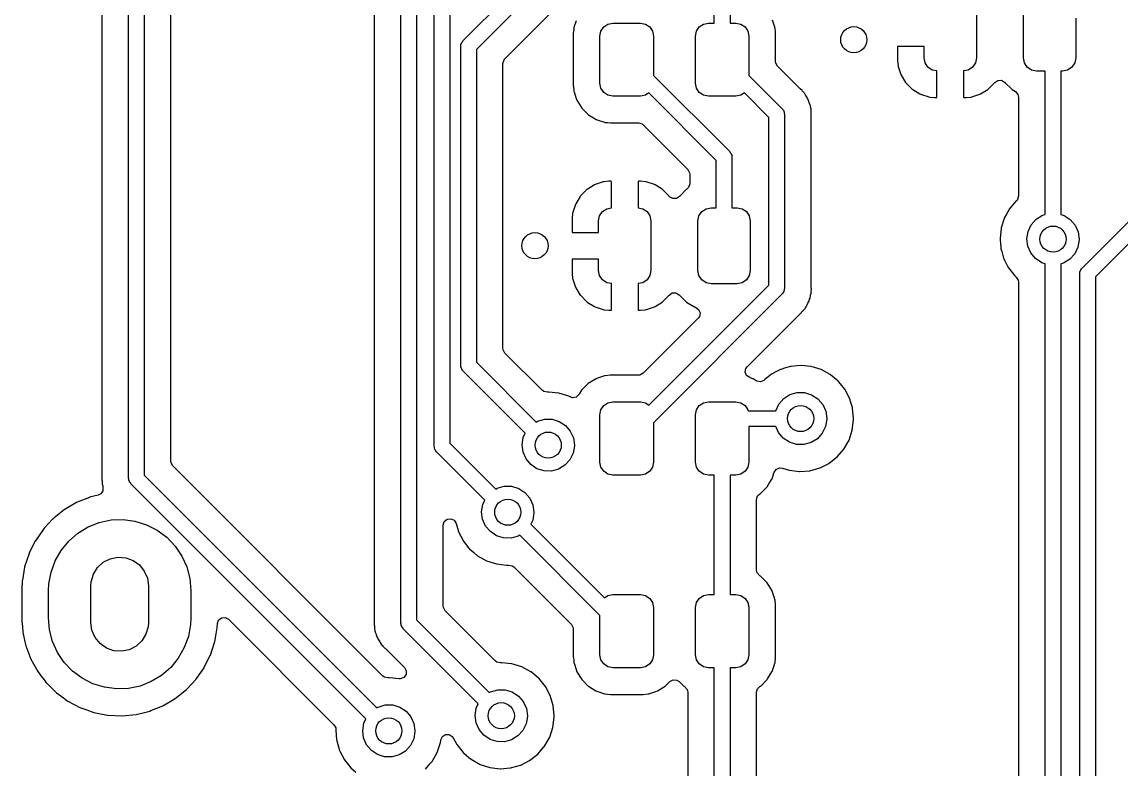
# Model space of a CAD drawing. Extents: x 41 to 172, y -227 to -42.
# Drawn here: x 58.14 to 79.15, y -129 to -114.72 of the extents above; entities that cross this region are included whole.
import ezdxf

# ---------------------------------------------------------------- set-up
doc = ezdxf.new("R2010")
doc.units = 0
doc.layers.add('BLACK', color=7, linetype='CONTINUOUS')

msp = doc.modelspace()

# ---------------------------------------------------------------- linework, layer by layer
at = {"layer": 'BLACK', "linetype": 'CONTINUOUS'}
for p, q in [((60.175, -123.444), (60.175, -90.5194)), ((60.475, -90.5216), (60.475, -123.382)), ((59.6665, -90.9712), (59.6665, -123.362)), ((60.9835, -123.119), (60.9835, -90.9712)), ((64.8735, -102.526), (64.8735, -126.13)), ((65.382, -126.212), (65.382, -102.489)), ((65.682, -102.551), (65.682, -126.15)), ((66.017, -122.832), (66.017, -111.76)), ((66.317, -111.822), (66.317, -122.77)), ((66.5689, -115.083), (68.2961, -113.356)), ((68.4643, -113.612), (66.825, -115.251)), ((71.3745, -114.743), (71.3745, -114.022)), ((71.6745, -114.085), (71.6745, -114.743)), ((67.3704, -115.425), (68.6381, -114.157)), ((76.385, -114.46), (76.385, -115.41)), ((77.285, -115.41), (77.285, -114.46)), ((68.7339, -114.703), (68.6915, -114.831)), ((72.5301, -114.824), (72.4838, -114.685)), ((78.285, -114.647), (78.285, -115.41)), ((68.6872, -114.858), (68.6785, -114.943)), ((68.6785, -114.943), (68.6785, -115.943)), ((68.6885, -114.845), (68.6872, -114.858)), ((68.6892, -114.838), (68.6885, -114.845)), ((68.6885, -114.845), (68.6885, -114.845)), ((68.6915, -114.831), (68.6892, -114.838)), ((69.187, -114.993), (69.206, -114.897)), ((69.206, -114.897), (69.2602, -114.816)), ((69.2602, -114.816), (69.3413, -114.762)), ((69.3413, -114.762), (69.437, -114.743)), ((69.437, -114.743), (69.962, -114.743)), ((69.962, -114.743), (70.0577, -114.762)), ((70.0577, -114.762), (70.1388, -114.816)), ((70.1388, -114.816), (70.193, -114.897)), ((70.193, -114.897), (70.212, -114.993)), ((71.012, -114.993), (71.031, -114.897)), ((71.031, -114.897), (71.0852, -114.816)), ((71.0852, -114.816), (71.1663, -114.762)), ((71.1663, -114.762), (71.262, -114.743)), ((71.262, -114.743), (71.3745, -114.743)), ((71.6745, -114.743), (71.787, -114.743)), ((71.787, -114.743), (71.8827, -114.762)), ((71.8827, -114.762), (71.9638, -114.816)), ((71.9638, -114.816), (72.018, -114.897)), ((72.018, -114.897), (72.037, -114.993)), ((72.5345, -114.837), (72.5301, -114.824)), ((72.5352, -114.844), (72.5345, -114.837)), ((72.5429, -114.918), (72.5352, -114.844)), ((72.5352, -114.844), (72.5352, -114.844)), ((72.5455, -114.943), (72.5429, -114.918)), ((72.5455, -115.481), (72.5455, -114.943)), ((66.5301, -115.15), (66.54, -115.133)), ((66.5301, -115.17), (66.5301, -115.15)), ((66.54, -115.133), (66.5451, -115.114)), ((66.5451, -115.114), (66.5591, -115.1)), ((66.5591, -115.1), (66.5689, -115.083)), ((69.187, -115.893), (69.187, -114.993)), ((70.212, -114.993), (70.212, -115.743)), ((71.012, -115.893), (71.012, -114.993)), ((72.037, -114.993), (72.037, -115.743)), ((66.525, -115.189), (66.5301, -115.17)), ((66.525, -121.285), (66.525, -115.189)), ((66.825, -115.251), (66.825, -121.223)), ((74.8787, -115.195), (74.877, -115.203)), ((74.877, -115.203), (74.877, -115.457)), ((74.8799, -115.193), (74.8787, -115.195)), ((74.8951, -115.189), (74.8799, -115.193)), ((75.385, -115.189), (74.8951, -115.189)), ((75.385, -115.41), (75.385, -115.189)), ((67.3335, -115.514), (67.3535, -115.446)), ((67.3335, -120.96), (67.3335, -115.514)), ((67.3535, -115.446), (67.3704, -115.425)), ((72.5484, -115.507), (72.5455, -115.481)), ((72.5824, -115.57), (72.5484, -115.507)), ((73.0073, -115.995), (72.5824, -115.57)), ((74.877, -115.457), (74.8773, -115.464)), ((74.8773, -115.464), (74.8873, -115.559)), ((74.8873, -115.559), (74.8901, -115.573)), ((74.8901, -115.573), (74.9416, -115.727)), ((75.404, -115.506), (75.385, -115.41)), ((75.4582, -115.587), (75.404, -115.506)), ((76.366, -115.506), (76.3118, -115.587)), ((76.385, -115.41), (76.366, -115.506)), ((77.304, -115.506), (77.285, -115.41)), ((77.3582, -115.587), (77.304, -115.506)), ((78.266, -115.506), (78.2118, -115.587)), ((78.285, -115.41), (78.266, -115.506)), ((70.212, -115.743), (71.6681, -117.199)), ((72.037, -115.743), (72.6739, -116.38)), ((74.9416, -115.727), (74.9478, -115.74)), ((74.9478, -115.74), (75.0331, -115.878)), ((75.5393, -115.641), (75.4582, -115.587)), ((75.631, -115.659), (75.5393, -115.641)), ((75.631, -116.154), (75.631, -115.659)), ((76.2307, -115.641), (76.139, -115.659)), ((76.139, -115.659), (76.139, -116.15)), ((76.3118, -115.587), (76.2307, -115.641)), ((77.4393, -115.641), (77.3582, -115.587)), ((77.535, -115.66), (77.4393, -115.641)), ((77.701, -115.66), (77.535, -115.66)), ((77.701, -118.4), (77.701, -115.66)), ((78.035, -115.66), (78.001, -115.66)), ((78.001, -115.66), (78.001, -118.4)), ((78.1307, -115.641), (78.035, -115.66)), ((78.2118, -115.587), (78.1307, -115.641)), ((68.6785, -115.943), (68.6788, -115.947)), ((68.6788, -115.947), (68.6788, -115.947)), ((68.6788, -115.947), (68.6878, -116.033)), ((69.206, -115.989), (69.187, -115.893)), ((69.2602, -116.07), (69.206, -115.989)), ((71.031, -115.989), (71.012, -115.893)), ((71.0852, -116.07), (71.031, -115.989)), ((73.016, -116.002), (73.0073, -115.995)), ((75.0331, -115.878), (75.0421, -115.889)), ((75.0421, -115.889), (75.1568, -116.004)), ((76.6142, -116.003), (76.7287, -115.888)), ((76.7287, -115.888), (76.7358, -115.879)), ((76.7358, -115.879), (76.7937, -115.838)), ((76.7937, -115.838), (76.8646, -115.835)), ((76.8646, -115.835), (76.926, -115.871)), ((76.926, -115.871), (76.9328, -115.878)), ((76.9328, -115.878), (76.9365, -115.884)), ((76.9365, -115.884), (77.0617, -116.009)), ((68.6878, -116.033), (68.6895, -116.049)), ((68.6895, -116.049), (68.6917, -116.056)), ((68.6917, -116.056), (68.6917, -116.056)), ((68.6917, -116.056), (68.729, -116.168)), ((68.729, -116.168), (68.7454, -116.217)), ((69.3413, -116.124), (69.2602, -116.07)), ((69.437, -116.143), (69.3413, -116.124)), ((69.962, -116.143), (69.437, -116.143)), ((70.0577, -116.124), (69.962, -116.143)), ((70.124, -116.08), (70.0577, -116.124)), ((71.412, -117.368), (70.124, -116.08)), ((71.1663, -116.124), (71.0852, -116.07)), ((71.262, -116.143), (71.1663, -116.124)), ((71.787, -116.143), (71.262, -116.143)), ((71.8827, -116.124), (71.787, -116.143)), ((71.949, -116.08), (71.8827, -116.124)), ((72.4178, -116.548), (71.949, -116.08)), ((73.0516, -116.032), (73.016, -116.002)), ((73.0563, -116.038), (73.0516, -116.032)), ((73.0642, -116.049), (73.0563, -116.038)), ((73.0771, -116.064), (73.0642, -116.049)), ((73.0923, -116.079), (73.0771, -116.064)), ((73.0963, -116.086), (73.0923, -116.079)), ((73.1158, -116.119), (73.0963, -116.086)), ((73.0963, -116.086), (73.0963, -116.086)), ((73.1223, -116.129), (73.1158, -116.119)), ((73.1494, -116.167), (73.1223, -116.129)), ((73.1573, -116.186), (73.1494, -116.167)), ((73.166, -116.204), (73.1573, -116.186)), ((73.1769, -116.223), (73.166, -116.204)), ((75.1568, -116.004), (75.1682, -116.013)), ((75.1682, -116.013), (75.3062, -116.098)), ((75.3062, -116.098), (75.3194, -116.104)), ((75.3194, -116.104), (75.4737, -116.155)), ((75.4737, -116.155), (75.4871, -116.158)), ((75.4871, -116.158), (75.5814, -116.168)), ((75.5814, -116.168), (75.5879, -116.168)), ((75.5879, -116.168), (75.6129, -116.168)), ((75.6129, -116.168), (75.6281, -116.164)), ((75.6281, -116.164), (75.6293, -116.162)), ((75.6293, -116.162), (75.631, -116.154)), ((76.139, -116.15), (76.1435, -116.165)), ((76.1435, -116.165), (76.1449, -116.166)), ((76.1449, -116.166), (76.1525, -116.168)), ((76.1525, -116.168), (76.1821, -116.168)), ((76.1821, -116.168), (76.1886, -116.168)), ((76.1886, -116.168), (76.2842, -116.158)), ((76.2842, -116.158), (76.2976, -116.155)), ((76.2976, -116.155), (76.4518, -116.103)), ((76.4518, -116.103), (76.465, -116.097)), ((76.465, -116.097), (76.6028, -116.012)), ((76.6028, -116.012), (76.6142, -116.003)), ((77.0617, -116.009), (77.0679, -116.013)), ((77.0679, -116.013), (77.0679, -116.013)), ((77.0679, -116.013), (77.1326, -116.053)), ((77.1326, -116.053), (77.1801, -116.106)), ((77.1801, -116.106), (77.1925, -116.16)), ((77.1925, -116.16), (77.1925, -118.047)), ((68.7454, -116.217), (68.8385, -116.367)), ((68.8385, -116.367), (68.9637, -116.492)), ((72.6739, -116.38), (72.6837, -116.397)), ((72.6837, -116.397), (72.6977, -116.411)), ((72.6977, -116.411), (72.7028, -116.43)), ((73.1898, -116.267), (73.1769, -116.223)), ((73.1937, -116.278), (73.1898, -116.267)), ((73.2078, -116.314), (73.1937, -116.278)), ((73.2107, -116.321), (73.2078, -116.314)), ((73.2078, -116.314), (73.2078, -116.314)), ((73.2117, -116.329), (73.2107, -116.321)), ((73.2134, -116.343), (73.2117, -116.329)), ((73.2117, -116.329), (73.2117, -116.329)), ((73.2174, -116.362), (73.2134, -116.343)), ((73.2234, -116.382), (73.2174, -116.362)), ((73.2236, -116.39), (73.2234, -116.382)), ((73.2248, -116.429), (73.2236, -116.39)), ((68.9637, -116.492), (68.9699, -116.496)), ((68.9699, -116.496), (68.9699, -116.496)), ((68.9699, -116.496), (69.0653, -116.555)), ((69.0653, -116.555), (69.1143, -116.585)), ((69.1143, -116.585), (69.1536, -116.598)), ((69.1536, -116.598), (69.2756, -116.639)), ((72.4178, -119.752), (72.4178, -116.548)), ((72.7028, -116.43), (72.7127, -116.447)), ((72.7127, -116.447), (72.7127, -116.467)), ((72.7127, -116.467), (72.7178, -116.486)), ((72.7178, -116.486), (72.7178, -119.814)), ((73.2257, -116.44), (73.2248, -116.429)), ((73.2263, -116.445), (73.2257, -116.44)), ((73.2263, -116.474), (73.2263, -116.445)), ((73.2264, -116.478), (73.2263, -116.474)), ((73.2263, -116.568), (73.2269, -116.556)), ((73.2263, -119.777), (73.2263, -116.568)), ((73.2286, -116.549), (73.2264, -116.478)), ((73.2269, -116.556), (73.2286, -116.549)), ((73.2269, -116.556), (73.2269, -116.556)), ((69.2756, -116.639), (69.2756, -116.639)), ((69.2756, -116.639), (69.2821, -116.641)), ((69.2821, -116.641), (69.289, -116.641)), ((69.289, -116.641), (69.289, -116.641)), ((69.289, -116.641), (69.332, -116.646)), ((69.332, -116.646), (69.3866, -116.651)), ((69.3866, -116.651), (69.9245, -116.651)), ((69.9245, -116.651), (69.9927, -116.672)), ((69.9927, -116.672), (70.0136, -116.688)), ((70.0136, -116.688), (70.8666, -117.541)), ((71.6681, -117.199), (71.6779, -117.217)), ((71.6779, -117.217), (71.6919, -117.23)), ((71.6919, -117.23), (71.697, -117.25)), ((71.697, -117.25), (71.7069, -117.267)), ((71.412, -118.274), (71.412, -117.368)), ((71.7069, -117.267), (71.7069, -117.286)), ((71.7069, -117.286), (71.712, -117.305)), ((71.712, -117.305), (71.712, -118.274)), ((70.8666, -117.541), (70.9006, -117.604)), ((70.9006, -117.604), (70.9035, -117.63)), ((70.9035, -117.63), (70.9035, -117.815)), ((69.082, -117.837), (68.9442, -117.922)), ((69.0952, -117.831), (69.082, -117.837)), ((69.2494, -117.779), (69.0952, -117.831)), ((69.2628, -117.776), (69.2494, -117.779)), ((69.3584, -117.766), (69.2628, -117.776)), ((69.3649, -117.766), (69.3584, -117.766)), ((69.3945, -117.766), (69.3649, -117.766)), ((69.4021, -117.768), (69.3945, -117.766)), ((69.4035, -117.769), (69.4021, -117.768)), ((69.408, -117.784), (69.4035, -117.769)), ((69.408, -118.275), (69.408, -117.784)), ((69.9177, -117.772), (69.916, -117.78)), ((69.916, -117.78), (69.916, -118.275)), ((69.9189, -117.77), (69.9177, -117.772)), ((69.9341, -117.766), (69.9189, -117.77)), ((69.9591, -117.766), (69.9341, -117.766)), ((69.9656, -117.766), (69.9591, -117.766)), ((70.0599, -117.776), (69.9656, -117.766)), ((70.0733, -117.779), (70.0599, -117.776)), ((70.2276, -117.83), (70.0733, -117.779)), ((70.2408, -117.836), (70.2276, -117.83)), ((70.3788, -117.921), (70.2408, -117.836)), ((70.8835, -117.883), (70.8491, -117.916)), ((70.9035, -117.815), (70.8835, -117.883)), ((78.4053, -119.426), (80.0817, -117.75)), ((68.8092, -118.057), (68.7242, -118.195)), ((68.8183, -118.046), (68.8092, -118.057)), ((68.9328, -117.931), (68.8183, -118.046)), ((68.9442, -117.922), (68.9328, -117.931)), ((70.3902, -117.93), (70.3788, -117.921)), ((70.5049, -118.045), (70.3902, -117.93)), ((70.5129, -118.055), (70.5049, -118.045)), ((70.5203, -118.063), (70.5129, -118.055)), ((70.5817, -118.099), (70.5203, -118.063)), ((70.6526, -118.096), (70.5817, -118.099)), ((70.7099, -118.055), (70.6526, -118.096)), ((70.7127, -118.051), (70.7099, -118.055)), ((70.8377, -117.926), (70.7127, -118.051)), ((70.8439, -117.922), (70.8377, -117.926)), ((70.8496, -117.917), (70.8439, -117.922)), ((70.8491, -117.916), (70.8496, -117.917)), ((77.1925, -118.047), (77.1725, -118.115)), ((80.2499, -118.006), (78.6614, -119.595)), ((68.718, -118.208), (68.6669, -118.363)), ((68.7242, -118.195), (68.718, -118.208)), ((69.2352, -118.347), (69.3163, -118.293)), ((69.3163, -118.293), (69.408, -118.275)), ((69.916, -118.275), (70.0077, -118.293)), ((70.0077, -118.293), (70.0888, -118.347)), ((71.1352, -118.347), (71.2163, -118.293)), ((71.2163, -118.293), (71.312, -118.274)), ((71.312, -118.274), (71.412, -118.274)), ((71.712, -118.274), (71.812, -118.274)), ((71.812, -118.274), (71.9077, -118.293)), ((71.9077, -118.293), (71.9888, -118.347)), ((77.0119, -118.305), (76.9619, -118.396)), ((77.0148, -118.299), (77.0119, -118.305)), ((77.0119, -118.305), (77.0119, -118.305)), ((77.142, -118.148), (77.0148, -118.299)), ((77.1468, -118.144), (77.142, -118.148)), ((77.1512, -118.14), (77.1468, -118.144)), ((77.1725, -118.115), (77.1507, -118.139)), ((77.1507, -118.139), (77.1512, -118.14)), ((68.6543, -118.47), (68.654, -118.477)), ((68.654, -118.477), (68.654, -118.727)), ((68.664, -118.376), (68.6543, -118.47)), ((68.6669, -118.363), (68.664, -118.376)), ((69.162, -118.524), (69.181, -118.428)), ((69.181, -118.428), (69.2352, -118.347)), ((70.0888, -118.347), (70.143, -118.428)), ((70.143, -118.428), (70.162, -118.524)), ((71.062, -118.524), (71.081, -118.428)), ((71.081, -118.428), (71.1352, -118.347)), ((71.9888, -118.347), (72.043, -118.428)), ((72.043, -118.428), (72.062, -118.524)), ((76.9177, -118.479), (76.8616, -118.655)), ((76.9196, -118.473), (76.9177, -118.479)), ((76.9177, -118.479), (76.9177, -118.479)), ((76.9619, -118.396), (76.9196, -118.473)), ((77.4331, -118.597), (77.5269, -118.491)), ((77.5269, -118.491), (77.6468, -118.416)), ((77.6468, -118.416), (77.701, -118.4)), ((78.001, -118.4), (78.0607, -118.418)), ((78.0607, -118.418), (78.1797, -118.495)), ((78.1797, -118.495), (78.2722, -118.603)), ((68.654, -118.727), (68.6585, -118.742)), ((69.162, -118.745), (69.162, -118.524)), ((70.162, -118.524), (70.162, -119.474)), ((71.062, -119.474), (71.062, -118.524)), ((72.062, -118.524), (72.062, -119.474)), ((76.8598, -118.661), (76.8377, -118.858)), ((76.8616, -118.655), (76.8598, -118.661)), ((77.351, -118.866), (77.3728, -118.726)), ((77.3728, -118.726), (77.4331, -118.597)), ((78.2722, -118.603), (78.3309, -118.732)), ((68.6585, -118.742), (68.6599, -118.743)), ((68.6599, -118.743), (68.6675, -118.745)), ((68.6675, -118.745), (69.162, -118.745)), ((76.8377, -118.858), (76.8402, -118.888)), ((76.8402, -118.888), (76.8521, -119.029)), ((77.3694, -119.006), (77.351, -118.866)), ((78.3509, -118.884), (78.3273, -119.024)), ((78.3309, -118.732), (78.351, -118.872)), ((78.351, -118.872), (78.3509, -118.884)), ((76.8521, -119.029), (76.8543, -119.055)), ((76.8543, -119.055), (76.8695, -119.108)), ((76.8695, -119.108), (76.9061, -119.236)), ((77.4265, -119.136), (77.3694, -119.006)), ((77.5177, -119.245), (77.4265, -119.136)), ((78.3273, -119.024), (78.2655, -119.152)), ((68.6557, -119.259), (68.654, -119.267)), ((68.654, -119.267), (68.654, -119.521)), ((68.6569, -119.257), (68.6557, -119.259)), ((68.6721, -119.253), (68.6569, -119.257)), ((69.162, -119.253), (68.6721, -119.253)), ((69.162, -119.474), (69.162, -119.253)), ((76.9061, -119.236), (76.9088, -119.245)), ((76.9088, -119.245), (76.9233, -119.273)), ((76.9233, -119.273), (76.9766, -119.377)), ((77.6357, -119.323), (77.5177, -119.245)), ((77.701, -119.344), (77.6357, -119.323)), ((77.701, -132.334), (77.701, -119.344)), ((78.0496, -119.331), (78.001, -119.344)), ((78.001, -119.344), (78.001, -132.272)), ((78.1704, -119.257), (78.0496, -119.331)), ((78.2655, -119.152), (78.1704, -119.257)), ((68.654, -119.521), (68.6543, -119.528)), ((68.6543, -119.528), (68.6643, -119.623)), ((69.181, -119.57), (69.162, -119.474)), ((69.2352, -119.651), (69.181, -119.57)), ((70.143, -119.57), (70.0888, -119.651)), ((70.162, -119.474), (70.143, -119.57)), ((71.081, -119.57), (71.062, -119.474)), ((71.1352, -119.651), (71.081, -119.57)), ((72.043, -119.57), (71.9888, -119.651)), ((72.062, -119.474), (72.043, -119.57)), ((76.9766, -119.377), (76.9992, -119.421)), ((76.9992, -119.421), (77.122, -119.576)), ((78.3614, -119.532), (78.3665, -119.513)), ((78.3614, -131.064), (78.3614, -119.532)), ((78.3665, -119.494), (78.3764, -119.476)), ((78.3665, -119.513), (78.3665, -119.494)), ((78.3764, -119.476), (78.3815, -119.457)), ((78.3815, -119.457), (78.3955, -119.443)), ((78.3955, -119.443), (78.4053, -119.426)), ((68.6643, -119.623), (68.6671, -119.637)), ((68.6671, -119.637), (68.7186, -119.791)), ((69.3163, -119.705), (69.2352, -119.651)), ((69.408, -119.723), (69.3163, -119.705)), ((69.408, -120.218), (69.408, -119.723)), ((70.0077, -119.705), (69.916, -119.723)), ((69.916, -119.723), (69.916, -120.214)), ((70.0888, -119.651), (70.0077, -119.705)), ((70.124, -122.045), (72.4178, -119.752)), ((71.2163, -119.705), (71.1352, -119.651)), ((71.312, -119.724), (71.2163, -119.705)), ((71.812, -119.724), (71.312, -119.724)), ((71.9077, -119.705), (71.812, -119.724)), ((71.9888, -119.651), (71.9077, -119.705)), ((73.2269, -119.789), (73.2263, -119.777)), ((77.122, -119.576), (77.1267, -119.58)), ((77.1267, -119.58), (77.1267, -119.58)), ((77.1267, -119.58), (77.1482, -119.598)), ((77.1482, -119.598), (77.1871, -119.658)), ((77.1871, -119.658), (77.1925, -119.694)), ((77.1925, -119.694), (77.1925, -132.252)), ((78.6614, -119.595), (78.6614, -131.002)), ((68.7186, -119.791), (68.7248, -119.804)), ((68.7248, -119.804), (68.8101, -119.942)), ((68.8101, -119.942), (68.8191, -119.953)), ((68.8191, -119.953), (68.9338, -120.068)), ((72.6739, -119.92), (70.212, -122.382)), ((70.3912, -120.067), (70.5057, -119.952)), ((70.5057, -119.952), (70.5128, -119.943)), ((70.5128, -119.943), (70.5707, -119.902)), ((70.5707, -119.902), (70.6416, -119.899)), ((70.6416, -119.899), (70.703, -119.935)), ((70.703, -119.935), (70.7098, -119.942)), ((70.7098, -119.942), (70.7135, -119.948)), ((70.7135, -119.948), (70.8387, -120.073)), ((72.6837, -119.903), (72.6739, -119.92)), ((72.6977, -119.889), (72.6837, -119.903)), ((72.7028, -119.87), (72.6977, -119.889)), ((72.7127, -119.853), (72.7028, -119.87)), ((72.7178, -119.814), (72.7127, -119.833)), ((72.7127, -119.833), (72.7127, -119.853)), ((73.2052, -119.999), (73.2124, -119.953)), ((73.2124, -119.953), (73.2148, -119.942)), ((73.2148, -119.942), (73.2243, -119.905)), ((73.2243, -119.905), (73.2263, -119.897)), ((73.2263, -119.875), (73.2279, -119.856)), ((73.2263, -119.897), (73.2263, -119.875)), ((73.2312, -119.835), (73.2269, -119.789)), ((73.2279, -119.856), (73.23, -119.842)), ((73.23, -119.842), (73.2312, -119.835)), ((68.9338, -120.068), (68.9452, -120.077)), ((68.9452, -120.077), (69.0832, -120.162)), ((69.0832, -120.162), (69.0964, -120.168)), ((69.0964, -120.168), (69.2507, -120.219)), ((70.0746, -120.219), (70.2288, -120.167)), ((70.2288, -120.167), (70.242, -120.161)), ((70.242, -120.161), (70.3798, -120.076)), ((70.3798, -120.076), (70.3912, -120.067)), ((70.8387, -120.073), (70.8449, -120.077)), ((70.8449, -120.077), (70.8449, -120.077)), ((70.8449, -120.077), (70.9823, -120.162)), ((70.9823, -120.162), (70.9893, -120.166)), ((70.9893, -120.166), (70.9962, -120.168)), ((70.9962, -120.168), (70.9962, -120.168)), ((70.9962, -120.168), (71.0169, -120.175)), ((71.0169, -120.175), (71.0752, -120.216)), ((73.1048, -120.204), (73.1086, -120.197)), ((73.1086, -120.197), (73.1151, -120.185)), ((73.1151, -120.185), (73.126, -120.169)), ((73.126, -120.169), (73.1342, -120.158)), ((73.1342, -120.158), (73.1391, -120.152)), ((73.1391, -120.152), (73.1423, -120.144)), ((73.1423, -120.144), (73.1575, -120.109)), ((73.1575, -120.109), (73.1627, -120.099)), ((73.1627, -120.099), (73.1811, -120.065)), ((73.1811, -120.065), (73.1849, -120.058)), ((73.1811, -120.065), (73.1811, -120.065)), ((73.1849, -120.058), (73.1903, -120.037)), ((73.1903, -120.037), (73.1967, -120.019)), ((73.1967, -120.019), (73.2052, -119.999)), ((69.2507, -120.219), (69.2641, -120.222)), ((69.2641, -120.222), (69.3584, -120.232)), ((69.3584, -120.232), (69.3649, -120.232)), ((69.3649, -120.232), (69.3899, -120.232)), ((69.3899, -120.232), (69.4051, -120.228)), ((69.4051, -120.228), (69.4063, -120.226)), ((69.4063, -120.226), (69.408, -120.218)), ((69.916, -120.214), (69.9205, -120.229)), ((69.9205, -120.229), (69.9219, -120.23)), ((69.9219, -120.23), (69.9295, -120.232)), ((69.9295, -120.232), (69.9591, -120.232)), ((69.9591, -120.232), (69.9656, -120.232)), ((69.9656, -120.232), (70.0612, -120.222)), ((71.0663, -120.384), (70.0136, -121.437)), ((70.0612, -120.222), (70.0746, -120.219)), ((71.0899, -120.351), (71.0663, -120.384)), ((71.0752, -120.216), (71.1025, -120.281)), ((71.1025, -120.281), (71.0899, -120.351)), ((72.0012, -121.312), (72.9754, -120.337)), ((72.9754, -120.337), (72.9842, -120.329)), ((72.9842, -120.329), (72.9909, -120.325)), ((72.9842, -120.329), (72.9842, -120.329)), ((72.9909, -120.325), (73.0394, -120.273)), ((73.0394, -120.273), (73.0422, -120.271)), ((73.0422, -120.271), (73.0627, -120.25)), ((73.0627, -120.25), (73.0654, -120.247)), ((73.0654, -120.247), (73.0732, -120.238)), ((73.0732, -120.238), (73.0748, -120.236)), ((73.0748, -120.236), (73.1048, -120.204)), ((67.3364, -120.987), (67.3335, -120.96)), ((67.3704, -121.049), (67.3364, -120.987)), ((66.825, -121.223), (67.9702, -122.368)), ((68.0826, -121.761), (67.3704, -121.049)), ((66.5301, -121.304), (66.525, -121.285)), ((66.5301, -121.324), (66.5301, -121.304)), ((66.54, -121.341), (66.5301, -121.324)), ((66.5451, -121.36), (66.54, -121.341)), ((66.5591, -121.374), (66.5451, -121.36)), ((66.5689, -121.391), (66.5591, -121.374)), ((67.7591, -122.581), (66.5689, -121.391)), ((70.0136, -121.437), (69.9513, -121.471)), ((71.965, -121.414), (71.9775, -121.344)), ((71.9922, -121.48), (71.965, -121.414)), ((71.9775, -121.344), (72.0012, -121.312)), ((72.4701, -121.453), (72.3403, -121.557)), ((72.578, -121.397), (72.4701, -121.453)), ((72.6399, -121.364), (72.578, -121.397)), ((72.6454, -121.361), (72.6399, -121.364)), ((72.6399, -121.364), (72.6399, -121.364)), ((72.7374, -121.334), (72.6454, -121.361)), ((72.8292, -121.307), (72.7374, -121.334)), ((72.8351, -121.306), (72.8292, -121.307)), ((72.8292, -121.307), (72.8292, -121.307)), ((72.8412, -121.305), (72.8351, -121.306)), ((72.8413, -121.305), (72.8412, -121.305)), ((72.9496, -121.295), (72.8413, -121.305)), ((73.0321, -121.288), (72.9496, -121.295)), ((73.0382, -121.288), (73.0321, -121.288)), ((73.2226, -121.308), (73.0382, -121.288)), ((73.0382, -121.288), (73.0382, -121.288)), ((73.2288, -121.308), (73.2226, -121.308)), ((73.2226, -121.308), (73.2226, -121.308)), ((73.4177, -121.367), (73.2288, -121.308)), ((73.5917, -121.461), (73.4177, -121.367)), ((73.5964, -121.465), (73.5917, -121.461)), ((68.9627, -121.634), (68.8377, -121.759)), ((69.1131, -121.54), (68.9627, -121.634)), ((69.1615, -121.524), (69.1131, -121.54)), ((69.2743, -121.487), (69.1615, -121.524)), ((69.2808, -121.484), (69.2743, -121.487)), ((69.2743, -121.487), (69.2743, -121.487)), ((69.2877, -121.484), (69.2808, -121.484)), ((69.3833, -121.474), (69.2877, -121.484)), ((69.2877, -121.484), (69.2877, -121.484)), ((69.3834, -121.474), (69.3833, -121.474)), ((69.3866, -121.474), (69.3834, -121.474)), ((69.9245, -121.474), (69.3866, -121.474)), ((69.9513, -121.471), (69.9245, -121.474)), ((72.0506, -121.52), (71.9922, -121.48)), ((72.0627, -121.524), (72.0506, -121.52)), ((72.1097, -121.54), (72.0627, -121.524)), ((72.116, -121.544), (72.1097, -121.54)), ((72.1768, -121.581), (72.116, -121.544)), ((72.116, -121.544), (72.116, -121.544)), ((72.1864, -121.587), (72.1768, -121.581)), ((72.2563, -121.599), (72.1864, -121.587)), ((72.3219, -121.572), (72.2563, -121.599)), ((72.3403, -121.557), (72.3219, -121.572)), ((73.7393, -121.583), (73.5964, -121.465)), ((73.5964, -121.465), (73.5964, -121.465)), ((73.7441, -121.587), (73.7393, -121.583)), ((73.748, -121.592), (73.7441, -121.587)), ((73.7883, -121.641), (73.748, -121.592)), ((73.748, -121.592), (73.748, -121.592)), ((73.8691, -121.74), (73.7883, -121.641)), ((68.1135, -121.784), (68.0826, -121.761)), ((68.1831, -121.798), (68.1135, -121.784)), ((68.2061, -121.796), (68.1831, -121.798)), ((68.2122, -121.796), (68.2061, -121.796)), ((68.3966, -121.816), (68.2122, -121.796)), ((68.2122, -121.796), (68.2122, -121.796)), ((68.4028, -121.816), (68.3966, -121.816)), ((68.3966, -121.816), (68.3966, -121.816)), ((68.5917, -121.875), (68.4028, -121.816)), ((68.6178, -121.889), (68.5917, -121.875)), ((68.785, -121.844), (68.7322, -121.892)), ((68.7902, -121.836), (68.785, -121.844)), ((68.8377, -121.759), (68.7902, -121.836)), ((72.7009, -121.92), (72.8208, -121.845)), ((72.8208, -121.845), (72.9571, -121.806)), ((72.9571, -121.806), (73.0989, -121.806)), ((73.0989, -121.806), (73.2347, -121.847)), ((73.2347, -121.847), (73.3537, -121.924)), ((73.9619, -121.915), (73.8691, -121.74)), ((68.6621, -121.903), (68.6178, -121.889)), ((68.7322, -121.892), (68.6621, -121.903)), ((69.206, -122.136), (69.2602, -122.055)), ((69.2602, -122.055), (69.3413, -122.001)), ((69.3413, -122.001), (69.437, -121.982)), ((69.437, -121.982), (69.962, -121.982)), ((69.962, -121.982), (70.0577, -122.001)), ((70.0577, -122.001), (70.124, -122.045)), ((71.031, -122.136), (71.0852, -122.055)), ((71.0852, -122.055), (71.1663, -122.001)), ((71.1663, -122.001), (71.262, -121.982)), ((71.262, -121.982), (71.787, -121.982)), ((71.787, -121.982), (71.8827, -122.001)), ((71.8827, -122.001), (71.9638, -122.055)), ((71.9638, -122.055), (72.018, -122.136)), ((72.5486, -122.151), (72.6071, -122.026)), ((72.6071, -122.026), (72.7009, -121.92)), ((73.3537, -121.924), (73.4462, -122.032)), ((73.4462, -122.032), (73.5049, -122.161)), ((73.992, -122.014), (73.9619, -121.915)), ((74.0146, -122.089), (73.992, -122.014)), ((74.0191, -122.104), (74.0146, -122.089)), ((69.187, -122.232), (69.206, -122.136)), ((69.187, -123.132), (69.187, -122.232)), ((71.012, -122.232), (71.031, -122.136)), ((71.012, -123.132), (71.012, -122.232)), ((72.018, -122.136), (72.0209, -122.151)), ((72.0209, -122.151), (72.5486, -122.151)), ((73.5049, -122.161), (73.525, -122.301)), ((73.525, -122.301), (73.5249, -122.313)), ((74.0384, -122.301), (74.0191, -122.104)), ((74.0383, -122.305), (74.0384, -122.301)), ((67.9702, -122.368), (67.9948, -122.353)), ((67.9948, -122.353), (68.1311, -122.314)), ((68.1311, -122.314), (68.2729, -122.314)), ((68.2729, -122.314), (68.4087, -122.355)), ((68.4087, -122.355), (68.5277, -122.432)), ((68.5277, -122.432), (68.6202, -122.54)), ((70.212, -122.382), (70.212, -123.132)), ((72.5503, -122.451), (72.037, -122.451)), ((72.037, -122.451), (72.037, -123.132)), ((72.6005, -122.565), (72.5503, -122.451)), ((73.5013, -122.453), (73.4395, -122.581)), ((73.5249, -122.313), (73.5013, -122.453)), ((74.0132, -122.526), (74.038, -122.329)), ((74.038, -122.329), (74.0383, -122.31)), ((74.0383, -122.31), (74.0383, -122.305)), ((74.0383, -122.305), (74.0383, -122.305)), ((67.699, -122.803), (67.7208, -122.663)), ((67.7208, -122.663), (67.7591, -122.581)), ((68.6202, -122.54), (68.6789, -122.669)), ((68.6789, -122.669), (68.699, -122.809)), ((72.6917, -122.674), (72.6005, -122.565)), ((72.8097, -122.752), (72.6917, -122.674)), ((73.3444, -122.686), (73.2236, -122.76)), ((73.4395, -122.581), (73.3444, -122.686)), ((73.8531, -122.885), (73.9508, -122.713)), ((73.9508, -122.713), (74.0132, -122.526)), ((66.0221, -122.852), (66.017, -122.832)), ((66.0221, -122.871), (66.0221, -122.852)), ((66.032, -122.888), (66.0221, -122.871)), ((66.0371, -122.907), (66.032, -122.888)), ((66.0511, -122.921), (66.0371, -122.907)), ((66.0609, -122.939), (66.0511, -122.921)), ((66.317, -122.77), (67.1965, -123.65)), ((67.7174, -122.943), (67.699, -122.803)), ((68.6989, -122.821), (68.6753, -122.961)), ((68.699, -122.809), (68.6989, -122.821)), ((72.9451, -122.795), (72.8097, -122.752)), ((73.0868, -122.797), (72.9451, -122.795)), ((73.2236, -122.76), (73.0868, -122.797)), ((73.7238, -123.035), (73.8531, -122.885)), ((60.9864, -123.146), (60.9835, -123.119)), ((66.9854, -123.863), (66.0609, -122.939)), ((67.7745, -123.073), (67.7174, -122.943)), ((67.8657, -123.182), (67.7745, -123.073)), ((68.6135, -123.089), (68.5184, -123.194)), ((68.6753, -122.961), (68.6135, -123.089)), ((69.206, -123.228), (69.187, -123.132)), ((70.212, -123.132), (70.193, -123.228)), ((71.031, -123.228), (71.012, -123.132)), ((72.037, -123.132), (72.018, -123.228)), ((73.568, -123.157), (73.7238, -123.035)), ((61.0204, -123.208), (60.9864, -123.146)), ((65.0346, -127.222), (61.0204, -123.208)), ((67.9837, -123.26), (67.8657, -123.182)), ((68.1191, -123.303), (67.9837, -123.26)), ((68.2608, -123.305), (68.1191, -123.303)), ((68.3976, -123.268), (68.2608, -123.305)), ((68.5184, -123.194), (68.3976, -123.268)), ((69.2602, -123.309), (69.206, -123.228)), ((69.3413, -123.363), (69.2602, -123.309)), ((70.1388, -123.309), (70.0577, -123.363)), ((70.193, -123.228), (70.1388, -123.309)), ((71.0852, -123.309), (71.031, -123.228)), ((71.1663, -123.363), (71.0852, -123.309)), ((71.9638, -123.309), (71.8827, -123.363)), ((72.018, -123.228), (71.9638, -123.309)), ((72.4791, -123.455), (72.5153, -123.346)), ((72.5153, -123.346), (72.5207, -123.329)), ((72.5207, -123.329), (72.5612, -123.271)), ((72.5612, -123.271), (72.6267, -123.244)), ((72.6267, -123.244), (72.6793, -123.249)), ((72.6793, -123.249), (72.8074, -123.291)), ((72.8074, -123.291), (73.0038, -123.314)), ((73.0038, -123.314), (73.0099, -123.314)), ((73.0099, -123.314), (73.1948, -123.299)), ((73.0099, -123.314), (73.0099, -123.314)), ((73.1948, -123.299), (73.1948, -123.299)), ((73.1948, -123.299), (73.201, -123.299)), ((73.201, -123.299), (73.3915, -123.246)), ((73.3915, -123.246), (73.397, -123.243)), ((73.397, -123.243), (73.5625, -123.159)), ((73.397, -123.243), (73.397, -123.243)), ((73.5625, -123.159), (73.568, -123.157)), ((73.5625, -123.159), (73.5625, -123.159)), ((59.6659, -123.374), (59.6642, -123.382)), ((59.6642, -123.382), (59.6645, -123.389)), ((59.6645, -123.389), (59.6664, -123.452)), ((59.6665, -123.362), (59.6659, -123.374)), ((59.6664, -123.452), (59.6665, -123.456)), ((59.6665, -123.456), (59.6665, -123.485)), ((59.6665, -123.485), (59.6671, -123.49)), ((59.6671, -123.49), (59.668, -123.502)), ((59.668, -123.502), (59.6694, -123.548)), ((59.6694, -123.548), (59.6716, -123.555)), ((59.6716, -123.555), (59.6716, -123.555)), ((59.6716, -123.555), (59.6754, -123.568)), ((60.1801, -123.463), (60.175, -123.444)), ((60.1801, -123.483), (60.1801, -123.463)), ((60.19, -123.5), (60.1801, -123.483)), ((60.1951, -123.519), (60.19, -123.5)), ((60.2091, -123.533), (60.1951, -123.519)), ((60.2189, -123.55), (60.2091, -123.533)), ((64.7111, -128.042), (60.2189, -123.55)), ((60.475, -123.382), (64.9222, -127.829)), ((69.437, -123.382), (69.3413, -123.363)), ((69.962, -123.382), (69.437, -123.382)), ((70.0577, -123.363), (69.962, -123.382)), ((71.262, -123.382), (71.1663, -123.363)), ((71.3745, -123.382), (71.262, -123.382)), ((71.3745, -125.665), (71.3745, -123.382)), ((71.787, -123.382), (71.6745, -123.382)), ((71.6745, -123.382), (71.6745, -125.665)), ((71.8827, -123.363), (71.787, -123.382)), ((72.3863, -123.605), (72.4197, -123.551)), ((72.4197, -123.551), (72.4753, -123.461)), ((72.4753, -123.461), (72.4791, -123.455)), ((72.4753, -123.461), (72.4753, -123.461)), ((59.5922, -123.767), (59.4292, -123.807)), ((59.6415, -123.743), (59.5922, -123.767)), ((59.6819, -123.685), (59.6415, -123.743)), ((59.6754, -123.568), (59.6794, -123.588)), ((59.6794, -123.588), (59.6811, -123.601)), ((59.6811, -123.601), (59.6821, -123.609)), ((59.6843, -123.614), (59.6819, -123.685)), ((59.6821, -123.609), (59.6843, -123.614)), ((67.1965, -123.65), (67.2211, -123.634)), ((67.2211, -123.634), (67.3574, -123.595)), ((67.3574, -123.595), (67.4992, -123.596)), ((67.4992, -123.596), (67.635, -123.637)), ((67.635, -123.637), (67.7539, -123.714)), ((67.7539, -123.714), (67.8465, -123.821)), ((72.203, -123.781), (72.2427, -123.742)), ((72.2427, -123.742), (72.2551, -123.734)), ((72.2551, -123.734), (72.2613, -123.73)), ((72.2551, -123.734), (72.2551, -123.734)), ((72.2613, -123.73), (72.2679, -123.724)), ((72.2679, -123.724), (72.3623, -123.629)), ((72.3623, -123.629), (72.3863, -123.605)), ((59.1778, -123.909), (58.9438, -124.046)), ((59.1939, -123.902), (59.1778, -123.909)), ((59.4249, -123.809), (59.1939, -123.902)), ((59.4292, -123.807), (59.4249, -123.809)), ((59.4249, -123.809), (59.4249, -123.809)), ((66.9253, -124.085), (66.9471, -123.945)), ((66.9471, -123.945), (66.9854, -123.863)), ((67.8465, -123.821), (67.9052, -123.95)), ((67.9052, -123.95), (67.9252, -124.091)), ((72.183, -123.849), (72.203, -123.781)), ((72.183, -125.198), (72.183, -123.849)), ((58.88, -124.097), (58.7509, -124.2)), ((58.9438, -124.046), (58.88, -124.097)), ((66.9437, -124.225), (66.9253, -124.085)), ((67.9251, -124.103), (67.9016, -124.243)), ((67.9252, -124.091), (67.9251, -124.103)), ((58.563, -124.396), (58.547, -124.414)), ((58.7289, -124.219), (58.563, -124.396)), ((58.7321, -124.215), (58.7289, -124.219)), ((58.7509, -124.2), (58.7321, -124.215)), ((59.2037, -124.491), (59.4003, -124.372)), ((59.4003, -124.372), (59.6142, -124.287)), ((59.6142, -124.287), (59.8393, -124.24)), ((59.8393, -124.24), (60.0691, -124.232)), ((60.0691, -124.232), (60.297, -124.262)), ((60.297, -124.262), (60.5167, -124.33)), ((60.5167, -124.33), (60.7217, -124.434)), ((66.1905, -124.34), (66.2105, -124.272)), ((66.1905, -125.887), (66.1905, -124.34)), ((66.2105, -124.272), (66.2642, -124.226)), ((66.2642, -124.226), (66.3344, -124.215)), ((66.3344, -124.215), (66.399, -124.245)), ((66.399, -124.245), (66.4376, -124.305)), ((66.4376, -124.305), (66.4811, -124.457)), ((67.0008, -124.355), (66.9437, -124.225)), ((67.092, -124.463), (67.0008, -124.355)), ((67.9016, -124.243), (67.865, -124.318)), ((67.865, -124.318), (69.275, -125.728)), ((58.547, -124.414), (58.3924, -124.636)), ((59.03, -124.642), (59.2037, -124.491)), ((60.7217, -124.434), (60.9062, -124.571)), ((60.9062, -124.571), (61.0649, -124.738)), ((66.4811, -124.457), (66.483, -124.464)), ((66.483, -124.464), (66.4859, -124.469)), ((66.4859, -124.469), (66.5698, -124.633)), ((67.21, -124.542), (67.092, -124.463)), ((67.3453, -124.584), (67.21, -124.542)), ((67.4871, -124.587), (67.3453, -124.584)), ((67.6238, -124.55), (67.4871, -124.587)), ((67.6537, -124.531), (67.6238, -124.55)), ((69.187, -126.065), (67.6537, -124.531)), ((58.3904, -124.64), (58.2757, -124.871)), ((58.3924, -124.636), (58.3904, -124.64)), ((58.3904, -124.64), (58.3904, -124.64)), ((58.7704, -125.02), (58.8842, -124.82)), ((58.8842, -124.82), (59.03, -124.642)), ((61.0649, -124.738), (61.1933, -124.929)), ((66.5698, -124.633), (66.5734, -124.64)), ((66.5734, -124.64), (66.6963, -124.795)), ((66.6963, -124.795), (66.701, -124.799)), ((66.701, -124.799), (66.701, -124.799)), ((66.701, -124.799), (66.7731, -124.86)), ((58.2716, -124.879), (58.1872, -125.137)), ((58.2757, -124.871), (58.2716, -124.879)), ((58.692, -125.236), (58.7704, -125.02)), ((59.6911, -125.048), (59.8241, -124.981)), ((59.8241, -124.981), (59.9705, -124.951)), ((59.9705, -124.951), (60.1194, -124.962)), ((60.1194, -124.962), (60.2598, -125.013)), ((60.2598, -125.013), (60.3815, -125.099)), ((61.1933, -124.929), (61.2878, -125.138)), ((66.7731, -124.86), (66.8469, -124.923)), ((66.8469, -124.923), (67.0195, -125.019)), ((67.0195, -125.019), (67.2076, -125.08)), ((58.1864, -125.141), (58.1435, -125.388)), ((58.1872, -125.137), (58.1864, -125.141)), ((58.1864, -125.141), (58.1864, -125.141)), ((58.651, -125.462), (58.692, -125.236)), ((59.5025, -125.276), (59.5812, -125.149)), ((59.5812, -125.149), (59.6911, -125.048)), ((60.3815, -125.099), (60.4754, -125.215)), ((60.4754, -125.215), (60.5347, -125.352)), ((61.2878, -125.138), (61.3456, -125.361)), ((67.2076, -125.08), (67.404, -125.104)), ((67.404, -125.104), (67.4102, -125.103)), ((67.4102, -125.103), (67.4102, -125.103)), ((67.4102, -125.103), (67.4213, -125.103)), ((67.4213, -125.103), (67.442, -125.101)), ((67.442, -125.101), (67.5115, -125.116)), ((67.5115, -125.116), (67.5408, -125.138)), ((67.5408, -125.138), (68.6416, -126.238)), ((72.1954, -125.252), (72.183, -125.198)), ((58.1406, -125.408), (58.1373, -125.474)), ((58.1408, -125.404), (58.1406, -125.408)), ((58.1435, -125.388), (58.1408, -125.404)), ((59.455, -125.5), (59.4609, -125.42)), ((59.4609, -125.42), (59.5025, -125.276)), ((60.5347, -125.352), (60.555, -125.5)), ((61.3456, -125.361), (61.365, -125.59)), ((72.2429, -125.305), (72.1954, -125.252)), ((72.2603, -125.316), (72.2429, -125.305)), ((72.3855, -125.441), (72.2603, -125.316)), ((72.4785, -125.591), (72.3855, -125.441)), ((58.1373, -125.474), (58.1365, -125.49)), ((58.1365, -125.49), (58.1365, -126.179)), ((58.645, -125.59), (58.651, -125.462)), ((58.645, -126.11), (58.645, -125.59)), ((59.455, -126.2), (59.455, -125.5)), ((60.555, -125.5), (60.555, -126.2)), ((61.365, -125.59), (61.365, -126.11)), ((69.3413, -125.684), (69.437, -125.665)), ((69.437, -125.665), (69.962, -125.665)), ((69.962, -125.665), (70.0577, -125.684)), ((71.1663, -125.684), (71.262, -125.665)), ((71.262, -125.665), (71.3745, -125.665)), ((71.6745, -125.665), (71.787, -125.665)), ((71.787, -125.665), (71.8827, -125.684)), ((72.4809, -125.598), (72.4785, -125.591)), ((72.5271, -125.737), (72.4809, -125.598)), ((69.275, -125.728), (69.3413, -125.684)), ((70.0577, -125.684), (70.1388, -125.738)), ((70.1388, -125.738), (70.193, -125.819)), ((70.193, -125.819), (70.212, -125.915)), ((71.012, -125.915), (71.031, -125.819)), ((71.031, -125.819), (71.0852, -125.738)), ((71.0852, -125.738), (71.1663, -125.684)), ((71.8827, -125.684), (71.9638, -125.738)), ((71.9638, -125.738), (72.018, -125.819)), ((72.018, -125.819), (72.037, -125.915)), ((72.5345, -125.759), (72.5271, -125.737)), ((72.5352, -125.766), (72.5345, -125.759)), ((72.5451, -125.861), (72.5352, -125.766)), ((72.5352, -125.766), (72.5352, -125.766)), ((72.5455, -125.865), (72.5451, -125.861)), ((72.5455, -126.865), (72.5455, -125.865)), ((66.1934, -125.914), (66.1905, -125.887)), ((66.2274, -125.976), (66.1934, -125.914)), ((67.1843, -126.933), (66.2274, -125.976)), ((69.187, -126.815), (69.187, -126.065)), ((70.212, -125.915), (70.212, -126.815)), ((71.012, -126.815), (71.012, -125.915)), ((72.037, -125.915), (72.037, -126.815)), ((58.1365, -126.179), (58.1367, -126.181)), ((58.1367, -126.181), (58.1367, -126.181)), ((58.1367, -126.181), (58.1435, -126.275)), ((58.1435, -126.275), (58.1511, -126.38)), ((58.6644, -126.339), (58.645, -126.11)), ((59.4753, -126.348), (59.455, -126.2)), ((60.5491, -126.28), (60.5074, -126.424)), ((60.555, -126.2), (60.5491, -126.28)), ((61.359, -126.238), (61.318, -126.464)), ((61.365, -126.11), (61.359, -126.238)), ((61.8686, -126.3), (61.8692, -126.296)), ((61.8692, -126.296), (61.873, -126.221)), ((61.873, -126.221), (61.8963, -126.154)), ((61.8963, -126.154), (61.9522, -126.11)), ((61.9522, -126.11), (62.0229, -126.104)), ((62.0229, -126.104), (62.0879, -126.138)), ((62.0879, -126.138), (64.1017, -128.152)), ((64.8729, -126.142), (64.8712, -126.15)), ((64.8712, -126.15), (64.8715, -126.158)), ((64.8715, -126.158), (64.8734, -126.221)), ((64.8735, -126.13), (64.8729, -126.142)), ((64.8734, -126.221), (64.8735, -126.225)), ((64.8735, -126.225), (64.8735, -126.254)), ((64.8735, -126.254), (64.8741, -126.258)), ((64.8741, -126.258), (64.875, -126.27)), ((64.875, -126.27), (64.8764, -126.316)), ((65.3871, -126.231), (65.382, -126.212)), ((65.3871, -126.251), (65.3871, -126.231)), ((65.397, -126.268), (65.3871, -126.251)), ((65.4021, -126.287), (65.397, -126.268)), ((65.4161, -126.301), (65.4021, -126.287)), ((65.682, -126.15), (67.0719, -127.54)), ((68.6416, -126.238), (68.6756, -126.301)), ((58.1511, -126.38), (58.1521, -126.385)), ((58.1521, -126.385), (58.1521, -126.385)), ((58.1521, -126.385), (58.1924, -126.567)), ((58.7222, -126.562), (58.6644, -126.339)), ((59.5345, -126.485), (59.4753, -126.348)), ((59.6285, -126.601), (59.5345, -126.485)), ((60.5074, -126.424), (60.4288, -126.551)), ((61.318, -126.464), (61.2396, -126.68)), ((61.8228, -126.563), (61.8349, -126.494)), ((61.8349, -126.494), (61.8686, -126.3)), ((61.8686, -126.3), (61.8686, -126.3)), ((64.8764, -126.316), (64.8786, -126.324)), ((64.8786, -126.324), (64.8786, -126.324)), ((64.8786, -126.324), (64.8824, -126.337)), ((64.8824, -126.337), (64.8864, -126.356)), ((64.8864, -126.356), (64.8891, -126.377)), ((64.8891, -126.377), (64.892, -126.385)), ((64.892, -126.385), (64.892, -126.385)), ((64.892, -126.385), (64.9061, -126.42)), ((64.9061, -126.42), (64.91, -126.432)), ((64.91, -126.432), (64.9229, -126.476)), ((64.9229, -126.476), (64.9338, -126.494)), ((64.9338, -126.494), (64.9425, -126.512)), ((65.4259, -126.318), (65.4161, -126.301)), ((66.8608, -127.753), (65.4259, -126.318)), ((68.6756, -126.301), (68.6785, -126.327)), ((68.6785, -126.327), (68.6785, -126.865)), ((58.1924, -126.567), (58.2096, -126.645)), ((58.2096, -126.645), (58.3057, -126.899)), ((58.8167, -126.771), (58.7222, -126.562)), ((59.7502, -126.687), (59.6285, -126.601)), ((59.8906, -126.738), (59.7502, -126.687)), ((60.3189, -126.652), (60.1859, -126.719)), ((60.4288, -126.551), (60.3189, -126.652)), ((61.2396, -126.68), (61.1258, -126.88)), ((61.7384, -126.821), (61.8228, -126.563)), ((64.9425, -126.512), (64.9504, -126.532)), ((64.9504, -126.532), (64.9775, -126.569)), ((64.9775, -126.569), (64.984, -126.579)), ((64.984, -126.579), (65.0035, -126.612)), ((65.0035, -126.612), (65.0035, -126.612)), ((65.0035, -126.612), (65.0075, -126.619)), ((65.0075, -126.619), (65.0227, -126.634)), ((65.0227, -126.634), (65.0356, -126.649)), ((65.0356, -126.649), (65.0482, -126.667)), ((65.0482, -126.667), (65.0809, -126.694)), ((65.0809, -126.694), (65.0838, -126.696)), ((65.0838, -126.696), (65.0925, -126.704)), ((65.0925, -126.704), (65.4507, -127.062)), ((58.3057, -126.899), (58.4373, -127.136)), ((58.9451, -126.962), (58.8167, -126.771)), ((60.0395, -126.749), (59.8906, -126.738)), ((60.1859, -126.719), (60.0395, -126.749)), ((61.1258, -126.88), (60.98, -127.058)), ((61.6196, -127.06), (61.7363, -126.825)), ((61.7363, -126.825), (61.7384, -126.821)), ((61.7363, -126.825), (61.7363, -126.825)), ((68.6785, -126.865), (68.6788, -126.869)), ((68.6788, -126.869), (68.6788, -126.869)), ((68.6788, -126.869), (68.6854, -126.932)), ((69.206, -126.911), (69.187, -126.815)), ((69.2602, -126.992), (69.206, -126.911)), ((70.193, -126.911), (70.1388, -126.992)), ((70.212, -126.815), (70.193, -126.911)), ((71.031, -126.911), (71.012, -126.815)), ((71.0852, -126.992), (71.031, -126.911)), ((72.018, -126.911), (71.9638, -126.992)), ((72.037, -126.815), (72.018, -126.911)), ((72.5362, -126.956), (72.543, -126.89)), ((72.543, -126.89), (72.5455, -126.865)), ((58.4373, -127.136), (58.5033, -127.222)), ((59.1038, -127.129), (58.9451, -126.962)), ((59.2883, -127.266), (59.1038, -127.129)), ((60.98, -127.058), (60.8063, -127.209)), ((61.463, -127.286), (61.6176, -127.064)), ((61.6176, -127.064), (61.6196, -127.06)), ((65.4507, -127.062), (65.4847, -127.125)), ((65.4847, -127.125), (65.4797, -127.195)), ((67.2152, -126.956), (67.1843, -126.933)), ((67.2848, -126.97), (67.2152, -126.956)), ((67.3078, -126.968), (67.2848, -126.97)), ((67.3139, -126.968), (67.3078, -126.968)), ((67.4983, -126.988), (67.3139, -126.968)), ((67.3139, -126.968), (67.3139, -126.968)), ((67.5045, -126.988), (67.4983, -126.988)), ((67.4983, -126.988), (67.4983, -126.988)), ((67.6934, -127.047), (67.5045, -126.988)), ((67.8674, -127.141), (67.6934, -127.047)), ((68.6854, -126.932), (68.6895, -126.971)), ((68.6895, -126.971), (68.6917, -126.978)), ((68.6917, -126.978), (68.6917, -126.978)), ((68.6917, -126.978), (68.7321, -127.099)), ((68.7321, -127.099), (68.7454, -127.139)), ((69.3413, -127.046), (69.2602, -126.992)), ((69.437, -127.065), (69.3413, -127.046)), ((69.962, -127.065), (69.437, -127.065)), ((70.0577, -127.046), (69.962, -127.065)), ((70.1388, -126.992), (70.0577, -127.046)), ((71.1663, -127.046), (71.0852, -126.992)), ((71.262, -127.065), (71.1663, -127.046)), ((71.3745, -127.065), (71.262, -127.065)), ((71.3745, -150.98), (71.3745, -127.065)), ((71.787, -127.065), (71.6745, -127.065)), ((71.6745, -127.065), (71.6745, -151.106)), ((71.8827, -127.046), (71.787, -127.065)), ((71.9638, -126.992), (71.8827, -127.046)), ((72.4791, -127.138), (72.5177, -127.021)), ((72.5177, -127.021), (72.5326, -126.976)), ((72.5326, -126.976), (72.5348, -126.97)), ((72.5326, -126.976), (72.5326, -126.976)), ((72.5348, -126.97), (72.5362, -126.956)), ((58.5033, -127.222), (58.5582, -127.294)), ((58.5582, -127.294), (58.6018, -127.351)), ((59.4933, -127.37), (59.2883, -127.266)), ((60.6097, -127.328), (60.3958, -127.413)), ((60.8063, -127.209), (60.6097, -127.328)), ((61.2991, -127.462), (61.4599, -127.29)), ((61.4599, -127.29), (61.463, -127.286)), ((61.4599, -127.29), (61.4599, -127.29)), ((65.0655, -127.245), (65.0346, -127.222)), ((65.1351, -127.259), (65.0655, -127.245)), ((65.1581, -127.257), (65.1351, -127.259)), ((65.1642, -127.257), (65.1581, -127.257)), ((65.3484, -127.277), (65.1642, -127.257)), ((65.1642, -127.257), (65.1642, -127.257)), ((65.3706, -127.277), (65.3484, -127.277)), ((65.4371, -127.252), (65.3706, -127.277)), ((65.4797, -127.195), (65.4371, -127.252)), ((67.8721, -127.145), (67.8674, -127.141)), ((68.015, -127.263), (67.8721, -127.145)), ((67.8721, -127.145), (67.8721, -127.145)), ((68.0198, -127.267), (68.015, -127.263)), ((68.0237, -127.272), (68.0198, -127.267)), ((68.0435, -127.296), (68.0237, -127.272)), ((68.0237, -127.272), (68.0237, -127.272)), ((68.1448, -127.42), (68.0435, -127.296)), ((68.7454, -127.139), (68.8385, -127.289)), ((68.8385, -127.289), (68.9637, -127.414)), ((70.4363, -127.413), (70.5228, -127.327)), ((70.5228, -127.327), (70.5851, -127.293)), ((70.5851, -127.293), (70.6559, -127.298)), ((70.6559, -127.298), (70.701, -127.327)), ((70.701, -127.327), (70.7764, -127.402)), ((72.2613, -127.413), (72.3863, -127.288)), ((72.3863, -127.288), (72.3933, -127.277)), ((72.3933, -127.277), (72.4753, -127.144)), ((72.4753, -127.144), (72.4791, -127.138)), ((72.4753, -127.144), (72.4753, -127.144)), ((58.6018, -127.351), (58.6051, -127.355)), ((58.6051, -127.355), (58.6051, -127.355)), ((58.6051, -127.355), (58.6991, -127.447)), ((58.6991, -127.447), (58.7957, -127.541)), ((58.7957, -127.541), (58.7994, -127.544)), ((58.7994, -127.544), (58.7994, -127.544)), ((58.7994, -127.544), (58.8778, -127.601)), ((59.713, -127.438), (59.4933, -127.37)), ((59.9409, -127.468), (59.713, -127.438)), ((60.1707, -127.46), (59.9409, -127.468)), ((60.3958, -127.413), (60.1707, -127.46)), ((61.0662, -127.654), (61.2505, -127.507)), ((61.2505, -127.507), (61.2744, -127.487)), ((61.2744, -127.487), (61.2779, -127.485)), ((61.2744, -127.487), (61.2744, -127.487)), ((61.2779, -127.485), (61.2991, -127.462)), ((67.0719, -127.54), (67.0965, -127.525)), ((67.0965, -127.525), (67.2328, -127.486)), ((67.2328, -127.486), (67.3746, -127.486)), ((67.3746, -127.486), (67.5104, -127.527)), ((67.5104, -127.527), (67.6294, -127.604)), ((68.2376, -127.595), (68.1448, -127.42)), ((68.9637, -127.414), (68.9699, -127.418)), ((68.9699, -127.418), (68.9699, -127.418)), ((68.9699, -127.418), (69.1071, -127.503)), ((69.1071, -127.503), (69.1143, -127.507)), ((69.1143, -127.507), (69.1455, -127.517)), ((69.1455, -127.517), (69.2756, -127.561)), ((70.1247, -127.56), (70.2568, -127.516)), ((70.2568, -127.516), (70.2859, -127.507)), ((70.2859, -127.507), (70.4363, -127.413)), ((70.7764, -127.402), (70.7887, -127.414)), ((70.7887, -127.414), (70.8061, -127.425)), ((70.8061, -127.425), (70.8536, -127.478)), ((70.8536, -127.478), (70.866, -127.532)), ((70.866, -127.532), (70.866, -150.345)), ((72.183, -127.532), (72.203, -127.464)), ((72.183, -141.949), (72.183, -127.532)), ((72.203, -127.464), (72.2427, -127.425)), ((72.2427, -127.425), (72.2551, -127.417)), ((72.2551, -127.417), (72.2613, -127.413)), ((72.2551, -127.417), (72.2551, -127.417)), ((58.8778, -127.601), (59.015, -127.701)), ((59.015, -127.701), (59.2549, -127.827)), ((60.8322, -127.791), (61.0662, -127.654)), ((66.8225, -127.835), (66.8608, -127.753)), ((67.6294, -127.604), (67.7219, -127.712)), ((67.7219, -127.712), (67.7806, -127.841)), ((68.2948, -127.784), (68.2376, -127.595)), ((69.2756, -127.561), (69.2756, -127.561)), ((69.2756, -127.561), (69.2821, -127.563)), ((69.2821, -127.563), (69.289, -127.563)), ((69.289, -127.563), (69.289, -127.563)), ((69.289, -127.563), (69.332, -127.568)), ((69.332, -127.568), (69.3866, -127.573)), ((69.3866, -127.573), (70.0124, -127.573)), ((70.0124, -127.573), (70.0156, -127.573)), ((70.0156, -127.573), (70.1113, -127.563)), ((70.0156, -127.573), (70.0156, -127.573)), ((70.1113, -127.563), (70.1113, -127.563)), ((70.1113, -127.563), (70.1182, -127.563)), ((70.1182, -127.563), (70.1247, -127.56)), ((70.1247, -127.56), (70.1247, -127.56)), ((59.2549, -127.827), (59.2592, -127.828)), ((59.2592, -127.828), (59.2593, -127.828)), ((59.2593, -127.828), (59.3751, -127.869)), ((59.3751, -127.869), (59.5106, -127.917)), ((59.5106, -127.917), (59.6087, -127.936)), ((59.6087, -127.936), (59.7722, -127.969)), ((59.7722, -127.969), (59.7722, -127.969)), ((59.7722, -127.969), (59.7767, -127.97)), ((59.7767, -127.97), (59.7812, -127.97)), ((59.7812, -127.97), (59.7812, -127.97)), ((59.7812, -127.97), (60.0429, -127.983)), ((60.0475, -127.983), (60.3174, -127.957)), ((60.3174, -127.957), (60.3219, -127.956)), ((60.3219, -127.956), (60.4816, -127.917)), ((60.3219, -127.956), (60.3219, -127.956)), ((60.4816, -127.917), (60.5808, -127.893)), ((60.5808, -127.893), (60.603, -127.884)), ((60.603, -127.884), (60.8279, -127.793)), ((60.8279, -127.793), (60.8322, -127.791)), ((60.8279, -127.793), (60.8279, -127.793)), ((64.9222, -127.829), (64.9468, -127.814)), ((64.9468, -127.814), (65.0831, -127.775)), ((65.0831, -127.775), (65.2249, -127.775)), ((65.2249, -127.775), (65.3607, -127.816)), ((65.3607, -127.816), (65.4797, -127.893)), ((65.4797, -127.893), (65.5722, -128.001)), ((66.8007, -127.975), (66.8225, -127.835)), ((66.8191, -128.115), (66.8007, -127.975)), ((67.7806, -127.841), (67.8007, -127.981)), ((68.3141, -127.981), (68.2948, -127.784)), ((60.0429, -127.983), (60.0429, -127.983)), ((60.0429, -127.983), (60.0475, -127.983)), ((64.1017, -128.152), (64.1357, -128.214)), ((64.651, -128.264), (64.6728, -128.124)), ((64.6728, -128.124), (64.7111, -128.042)), ((65.5722, -128.001), (65.6309, -128.13)), ((65.6309, -128.13), (65.651, -128.27)), ((66.8762, -128.245), (66.8191, -128.115)), ((67.777, -128.133), (67.7152, -128.261)), ((67.8005, -127.993), (67.777, -128.133)), ((67.8007, -127.981), (67.8005, -127.993)), ((68.2889, -128.206), (68.3137, -128.009)), ((68.3137, -128.009), (68.3141, -127.981)), ((64.1357, -128.214), (64.1372, -128.244)), ((64.1372, -128.244), (64.1385, -128.244)), ((64.1384, -128.25), (64.1377, -128.256)), ((64.1377, -128.256), (64.1382, -128.262)), ((64.1382, -128.262), (64.1525, -128.432)), ((64.1385, -128.244), (64.1384, -128.25)), ((64.6694, -128.404), (64.651, -128.264)), ((65.6509, -128.282), (65.6273, -128.422)), ((65.651, -128.27), (65.6509, -128.282)), ((66.1457, -128.443), (66.1741, -128.378)), ((66.1741, -128.378), (66.2331, -128.339)), ((66.2331, -128.339), (66.3041, -128.337)), ((66.3041, -128.337), (66.3645, -128.375)), ((66.3645, -128.375), (66.3828, -128.401)), ((66.9674, -128.354), (66.8762, -128.245)), ((67.0854, -128.432), (66.9674, -128.354)), ((67.6201, -128.366), (67.4993, -128.44)), ((67.7152, -128.261), (67.6201, -128.366)), ((68.1288, -128.565), (68.2265, -128.393)), ((68.2265, -128.393), (68.2889, -128.206)), ((64.1525, -128.432), (64.1543, -128.453)), ((64.1543, -128.453), (64.1644, -128.488)), ((64.1644, -128.488), (64.1902, -128.578)), ((64.1902, -128.578), (64.2088, -128.643)), ((64.7265, -128.534), (64.6694, -128.404)), ((64.8177, -128.643), (64.7265, -128.534)), ((65.5655, -128.55), (65.4704, -128.655)), ((65.6273, -128.422), (65.5655, -128.55)), ((66.0768, -128.682), (66.1392, -128.495)), ((66.1392, -128.495), (66.1444, -128.453)), ((66.1444, -128.453), (66.1457, -128.443)), ((66.3828, -128.401), (66.4359, -128.505)), ((66.4359, -128.505), (66.4489, -128.53)), ((66.4489, -128.53), (66.5717, -128.685)), ((67.2208, -128.475), (67.0854, -128.432)), ((67.3625, -128.477), (67.2208, -128.475)), ((67.4993, -128.44), (67.3625, -128.477)), ((67.9995, -128.715), (68.1174, -128.578)), ((68.1174, -128.578), (68.1247, -128.57)), ((68.1247, -128.57), (68.1288, -128.565)), ((68.1247, -128.57), (68.1247, -128.57)), ((64.2088, -128.643), (64.2226, -128.67)), ((64.2226, -128.67), (64.2942, -128.809)), ((64.2942, -128.809), (64.2992, -128.819)), ((64.9357, -128.721), (64.8177, -128.643)), ((65.0711, -128.764), (64.9357, -128.721)), ((65.2128, -128.766), (65.0711, -128.764)), ((65.3496, -128.729), (65.2128, -128.766)), ((65.4704, -128.655), (65.3496, -128.729)), ((65.9791, -128.854), (66.0768, -128.682)), ((66.5717, -128.685), (66.5764, -128.689)), ((66.5764, -128.689), (66.5764, -128.689)), ((66.5764, -128.689), (66.6814, -128.778)), ((66.6814, -128.778), (66.7223, -128.813)), ((66.7223, -128.813), (66.895, -128.91)), ((67.8437, -128.837), (67.9995, -128.715)), ((64.2992, -128.819), (64.422, -128.974)), ((64.422, -128.974), (64.4267, -128.978)), ((64.4267, -128.978), (64.4267, -128.978)), ((64.4267, -128.978), (64.5226, -129.06)), ((65.8498, -129.004), (65.9435, -128.895)), ((65.9435, -128.895), (65.975, -128.859)), ((65.975, -128.859), (65.9791, -128.854)), ((65.975, -128.859), (65.975, -128.859)), ((66.895, -128.91), (67.0831, -128.971)), ((67.0831, -128.971), (67.2795, -128.994)), ((67.2795, -128.994), (67.2856, -128.994)), ((67.2856, -128.994), (67.4705, -128.979)), ((67.2856, -128.994), (67.2856, -128.994)), ((67.4705, -128.979), (67.4705, -128.979)), ((67.4705, -128.979), (67.4767, -128.979)), ((67.4767, -128.979), (67.6672, -128.926)), ((67.6672, -128.926), (67.6727, -128.923)), ((67.6727, -128.923), (67.8382, -128.839)), ((67.6727, -128.923), (67.6727, -128.923)), ((67.8382, -128.839), (67.8437, -128.837)), ((67.8382, -128.839), (67.8382, -128.839))]:
    msp.add_line(p, q, dxfattribs=at)
at = {"layer": 'BLACK'}
for centre in [(74.041, -115.062), (77.851, -118.872), (67.945, -118.999), (73.025, -122.301), (68.199, -122.809), (67.4252, -124.091), (67.3007, -127.981), (65.151, -128.27)]:
    msp.add_circle(centre, 0.25, dxfattribs=at)

doc.saveas('drawing.dxf')
